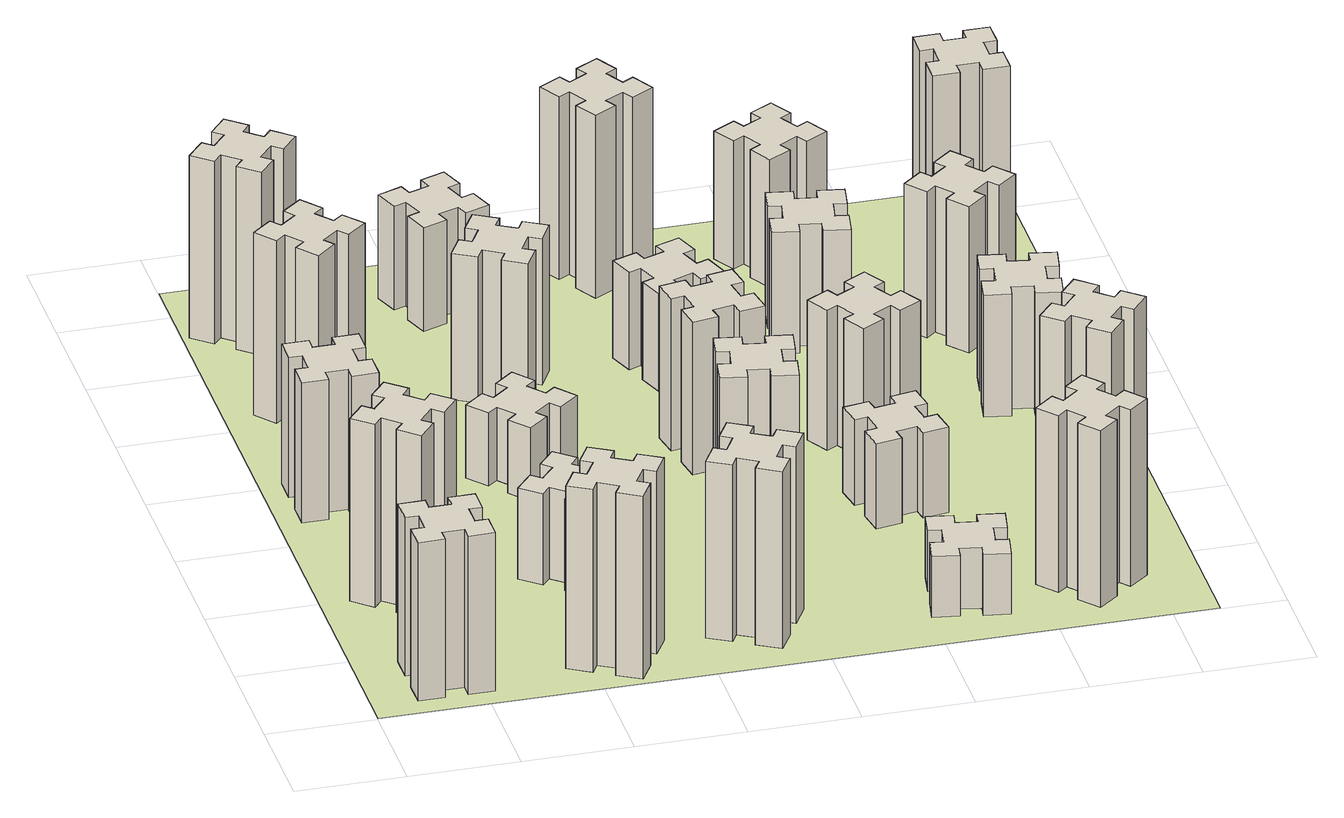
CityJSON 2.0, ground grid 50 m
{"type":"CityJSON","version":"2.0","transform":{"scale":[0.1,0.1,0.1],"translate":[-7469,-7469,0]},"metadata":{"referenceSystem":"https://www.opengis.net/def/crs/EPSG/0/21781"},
"CityObjects":{
"building1":{"type":"Building","attributes":{"class":"1000","function":"1000","usage":"1000","yearOfConstruction":2016,"roofType":"1000","measuredHeight":78,"storeysAboveGround":30,"storeysBelowGround":0},"geometry":[{"type":"Solid","lod":"1","boundaries":[[[[0,1,2,3,4,5,6,7,8,9,10,11,12,13,14,15,16,17,18,19]],[[17,16,20,21]],[[16,15,22,20]],[[15,14,23,22]],[[14,13,24,23]],[[13,12,25,24]],[[12,11,26,25]],[[11,10,27,26]],[[10,9,28,27]],[[9,8,29,28]],[[8,7,30,29]],[[7,6,31,30]],[[6,5,32,31]],[[5,4,33,32]],[[4,3,34,33]],[[3,2,35,34]],[[2,1,36,35]],[[1,0,37,36]],[[0,19,38,37]],[[19,18,39,38]],[[18,17,21,39]],[[24,25,26,27,28,29,30,31,32,33,34,35,36,37,38,39,21,20,22,23]]]]}]},
"building2":{"type":"Building","attributes":{"class":"1000","function":"1000","usage":"1000","yearOfConstruction":2016,"roofType":"1000","measuredHeight":90,"storeysAboveGround":30,"storeysBelowGround":0},"geometry":[{"type":"Solid","lod":"1","boundaries":[[[[40,41,42,43,44,45,46,47,48,49,50,51,52,53,54,55,56,57,58,59]],[[57,56,60,61]],[[56,55,62,60]],[[55,54,63,62]],[[54,53,64,63]],[[53,52,65,64]],[[52,51,66,65]],[[51,50,67,66]],[[50,49,68,67]],[[49,48,69,68]],[[48,47,70,69]],[[47,46,71,70]],[[46,45,72,71]],[[45,44,73,72]],[[44,43,74,73]],[[43,42,75,74]],[[42,41,76,75]],[[41,40,77,76]],[[40,59,78,77]],[[59,58,79,78]],[[58,57,61,79]],[[64,65,66,67,68,69,70,71,72,73,74,75,76,77,78,79,61,60,62,63]]]]}]},
"building3":{"type":"Building","attributes":{"class":"1000","function":"1000","usage":"1000","yearOfConstruction":2016,"roofType":"1000","measuredHeight":69,"storeysAboveGround":30,"storeysBelowGround":0},"geometry":[{"type":"Solid","lod":"1","boundaries":[[[[80,81,82,83,84,85,86,87,88,89,90,91,92,93,94,95,96,97,98,99]],[[97,96,100,101]],[[96,95,102,100]],[[95,94,103,102]],[[94,93,104,103]],[[93,92,105,104]],[[92,91,106,105]],[[91,90,107,106]],[[90,89,108,107]],[[89,88,109,108]],[[88,87,110,109]],[[87,86,111,110]],[[86,85,112,111]],[[85,84,113,112]],[[84,83,114,113]],[[83,82,115,114]],[[82,81,116,115]],[[81,80,117,116]],[[80,99,118,117]],[[99,98,119,118]],[[98,97,101,119]],[[104,105,106,107,108,109,110,111,112,113,114,115,116,117,118,119,101,100,102,103]]]]}]},
"building4":{"type":"Building","attributes":{"class":"1000","function":"1000","usage":"1000","yearOfConstruction":2016,"roofType":"1000","measuredHeight":90,"storeysAboveGround":30,"storeysBelowGround":0},"geometry":[{"type":"Solid","lod":"1","boundaries":[[[[120,121,122,123,124,125,126,127,128,129,130,131,132,133,134,135,136,137,138,139]],[[137,136,140,141]],[[136,135,142,140]],[[135,134,143,142]],[[134,133,144,143]],[[133,132,145,144]],[[132,131,146,145]],[[131,130,147,146]],[[130,129,148,147]],[[129,128,149,148]],[[128,127,150,149]],[[127,126,151,150]],[[126,125,152,151]],[[125,124,153,152]],[[124,123,154,153]],[[123,122,155,154]],[[122,121,156,155]],[[121,120,157,156]],[[120,139,158,157]],[[139,138,159,158]],[[138,137,141,159]],[[144,145,146,147,148,149,150,151,152,153,154,155,156,157,158,159,141,140,142,143]]]]}]},
"building5":{"type":"Building","attributes":{"class":"1000","function":"1000","usage":"1000","yearOfConstruction":2016,"roofType":"1000","measuredHeight":90,"storeysAboveGround":30,"storeysBelowGround":0},"geometry":[{"type":"Solid","lod":"1","boundaries":[[[[160,161,162,163,164,165,166,167,168,169,170,171,172,173,174,175,176,177,178,179]],[[177,176,180,181]],[[176,175,182,180]],[[175,174,183,182]],[[174,173,184,183]],[[173,172,185,184]],[[172,171,186,185]],[[171,170,187,186]],[[170,169,188,187]],[[169,168,189,188]],[[168,167,190,189]],[[167,166,191,190]],[[166,165,192,191]],[[165,164,193,192]],[[164,163,194,193]],[[163,162,195,194]],[[162,161,196,195]],[[161,160,197,196]],[[160,179,198,197]],[[179,178,199,198]],[[178,177,181,199]],[[184,185,186,187,188,189,190,191,192,193,194,195,196,197,198,199,181,180,182,183]]]]}]},
"building6":{"type":"Building","attributes":{"class":"1000","function":"1000","usage":"1000","yearOfConstruction":2016,"roofType":"1000","measuredHeight":90,"storeysAboveGround":30,"storeysBelowGround":0},"geometry":[{"type":"Solid","lod":"1","boundaries":[[[[200,201,202,203,204,205,206,207,208,209,210,211,212,213,214,215,216,217,218,219]],[[217,216,220,221]],[[216,215,222,220]],[[215,214,223,222]],[[214,213,224,223]],[[213,212,225,224]],[[212,211,226,225]],[[211,210,227,226]],[[210,209,228,227]],[[209,208,229,228]],[[208,207,230,229]],[[207,206,231,230]],[[206,205,232,231]],[[205,204,233,232]],[[204,203,234,233]],[[203,202,235,234]],[[202,201,236,235]],[[201,200,237,236]],[[200,219,238,237]],[[219,218,239,238]],[[218,217,221,239]],[[224,225,226,227,228,229,230,231,232,233,234,235,236,237,238,239,221,220,222,223]]]]}]},
"building7":{"type":"Building","attributes":{"class":"1000","function":"1000","usage":"1000","yearOfConstruction":2016,"roofType":"1000","measuredHeight":45,"storeysAboveGround":30,"storeysBelowGround":0},"geometry":[{"type":"Solid","lod":"1","boundaries":[[[[240,241,242,243,244,245,246,247,248,249,250,251,252,253,254,255,256,257,258,259]],[[257,256,260,261]],[[256,255,262,260]],[[255,254,263,262]],[[254,253,264,263]],[[253,252,265,264]],[[252,251,266,265]],[[251,250,267,266]],[[250,249,268,267]],[[249,248,269,268]],[[248,247,270,269]],[[247,246,271,270]],[[246,245,272,271]],[[245,244,273,272]],[[244,243,274,273]],[[243,242,275,274]],[[242,241,276,275]],[[241,240,277,276]],[[240,259,278,277]],[[259,258,279,278]],[[258,257,261,279]],[[264,265,266,267,268,269,270,271,272,273,274,275,276,277,278,279,261,260,262,263]]]]}]},
"building8":{"type":"Building","attributes":{"class":"1000","function":"1000","usage":"1000","yearOfConstruction":2016,"roofType":"1000","measuredHeight":36,"storeysAboveGround":30,"storeysBelowGround":0},"geometry":[{"type":"Solid","lod":"1","boundaries":[[[[280,281,282,283,284,285,286,287,288,289,290,291,292,293,294,295,296,297,298,299]],[[297,296,300,301]],[[296,295,302,300]],[[295,294,303,302]],[[294,293,304,303]],[[293,292,305,304]],[[292,291,306,305]],[[291,290,307,306]],[[290,289,308,307]],[[289,288,309,308]],[[288,287,310,309]],[[287,286,311,310]],[[286,285,312,311]],[[285,284,313,312]],[[284,283,314,313]],[[283,282,315,314]],[[282,281,316,315]],[[281,280,317,316]],[[280,299,318,317]],[[299,298,319,318]],[[298,297,301,319]],[[304,305,306,307,308,309,310,311,312,313,314,315,316,317,318,319,301,300,302,303]]]]}]},
"building9":{"type":"Building","attributes":{"class":"1000","function":"1000","usage":"1000","yearOfConstruction":2016,"roofType":"1000","measuredHeight":87,"storeysAboveGround":30,"storeysBelowGround":0},"geometry":[{"type":"Solid","lod":"1","boundaries":[[[[320,321,322,323,324,325,326,327,328,329,330,331,332,333,334,335,336,337,338,339]],[[337,336,340,341]],[[336,335,342,340]],[[335,334,343,342]],[[334,333,344,343]],[[333,332,345,344]],[[332,331,346,345]],[[331,330,347,346]],[[330,329,348,347]],[[329,328,349,348]],[[328,327,350,349]],[[327,326,351,350]],[[326,325,352,351]],[[325,324,353,352]],[[324,323,354,353]],[[323,322,355,354]],[[322,321,356,355]],[[321,320,357,356]],[[320,339,358,357]],[[339,338,359,358]],[[338,337,341,359]],[[344,345,346,347,348,349,350,351,352,353,354,355,356,357,358,359,341,340,342,343]]]]}]},
"building10":{"type":"Building","attributes":{"class":"1000","function":"1000","usage":"1000","yearOfConstruction":2016,"roofType":"1000","measuredHeight":72,"storeysAboveGround":30,"storeysBelowGround":0},"geometry":[{"type":"Solid","lod":"1","boundaries":[[[[360,361,362,363,364,365,366,367,368,369,370,371,372,373,374,375,376,377,378,379]],[[377,376,380,381]],[[376,375,382,380]],[[375,374,383,382]],[[374,373,384,383]],[[373,372,385,384]],[[372,371,386,385]],[[371,370,387,386]],[[370,369,388,387]],[[369,368,389,388]],[[368,367,390,389]],[[367,366,391,390]],[[366,365,392,391]],[[365,364,393,392]],[[364,363,394,393]],[[363,362,395,394]],[[362,361,396,395]],[[361,360,397,396]],[[360,379,398,397]],[[379,378,399,398]],[[378,377,381,399]],[[384,385,386,387,388,389,390,391,392,393,394,395,396,397,398,399,381,380,382,383]]]]}]},
"building11":{"type":"Building","attributes":{"class":"1000","function":"1000","usage":"1000","yearOfConstruction":2016,"roofType":"1000","measuredHeight":51,"storeysAboveGround":30,"storeysBelowGround":0},"geometry":[{"type":"Solid","lod":"1","boundaries":[[[[400,401,402,403,404,405,406,407,408,409,410,411,412,413,414,415,416,417,418,419]],[[417,416,420,421]],[[416,415,422,420]],[[415,414,423,422]],[[414,413,424,423]],[[413,412,425,424]],[[412,411,426,425]],[[411,410,427,426]],[[410,409,428,427]],[[409,408,429,428]],[[408,407,430,429]],[[407,406,431,430]],[[406,405,432,431]],[[405,404,433,432]],[[404,403,434,433]],[[403,402,435,434]],[[402,401,436,435]],[[401,400,437,436]],[[400,419,438,437]],[[419,418,439,438]],[[418,417,421,439]],[[424,425,426,427,428,429,430,431,432,433,434,435,436,437,438,439,421,420,422,423]]]]}]},
"building12":{"type":"Building","attributes":{"class":"1000","function":"1000","usage":"1000","yearOfConstruction":2016,"roofType":"1000","measuredHeight":87,"storeysAboveGround":30,"storeysBelowGround":0},"geometry":[{"type":"Solid","lod":"1","boundaries":[[[[440,441,442,443,444,445,446,447,448,449,450,451,452,453,454,455,456,457,458,459]],[[457,456,460,461]],[[456,455,462,460]],[[455,454,463,462]],[[454,453,464,463]],[[453,452,465,464]],[[452,451,466,465]],[[451,450,467,466]],[[450,449,468,467]],[[449,448,469,468]],[[448,447,470,469]],[[447,446,471,470]],[[446,445,472,471]],[[445,444,473,472]],[[444,443,474,473]],[[443,442,475,474]],[[442,441,476,475]],[[441,440,477,476]],[[440,459,478,477]],[[459,458,479,478]],[[458,457,461,479]],[[464,465,466,467,468,469,470,471,472,473,474,475,476,477,478,479,461,460,462,463]]]]}]},
"building13":{"type":"Building","attributes":{"class":"1000","function":"1000","usage":"1000","yearOfConstruction":2016,"roofType":"1000","measuredHeight":75,"storeysAboveGround":30,"storeysBelowGround":0},"geometry":[{"type":"Solid","lod":"1","boundaries":[[[[480,481,482,483,484,485,486,487,488,489,490,491,492,493,494,495,496,497,498,499]],[[497,496,500,501]],[[496,495,502,500]],[[495,494,503,502]],[[494,493,504,503]],[[493,492,505,504]],[[492,491,506,505]],[[491,490,507,506]],[[490,489,508,507]],[[489,488,509,508]],[[488,487,510,509]],[[487,486,511,510]],[[486,485,512,511]],[[485,484,513,512]],[[484,483,514,513]],[[483,482,515,514]],[[482,481,516,515]],[[481,480,517,516]],[[480,499,518,517]],[[499,498,519,518]],[[498,497,501,519]],[[504,505,506,507,508,509,510,511,512,513,514,515,516,517,518,519,501,500,502,503]]]]}]},
"building14":{"type":"Building","attributes":{"class":"1000","function":"1000","usage":"1000","yearOfConstruction":2016,"roofType":"1000","measuredHeight":48,"storeysAboveGround":30,"storeysBelowGround":0},"geometry":[{"type":"Solid","lod":"1","boundaries":[[[[520,521,522,523,524,525,526,527,528,529,530,531,532,533,534,535,536,537,538,539]],[[537,536,540,541]],[[536,535,542,540]],[[535,534,543,542]],[[534,533,544,543]],[[533,532,545,544]],[[532,531,546,545]],[[531,530,547,546]],[[530,529,548,547]],[[529,528,549,548]],[[528,527,550,549]],[[527,526,551,550]],[[526,525,552,551]],[[525,524,553,552]],[[524,523,554,553]],[[523,522,555,554]],[[522,521,556,555]],[[521,520,557,556]],[[520,539,558,557]],[[539,538,559,558]],[[538,537,541,559]],[[544,545,546,547,548,549,550,551,552,553,554,555,556,557,558,559,541,540,542,543]]]]}]},
"building15":{"type":"Building","attributes":{"class":"1000","function":"1000","usage":"1000","yearOfConstruction":2016,"roofType":"1000","measuredHeight":30,"storeysAboveGround":30,"storeysBelowGround":0},"geometry":[{"type":"Solid","lod":"1","boundaries":[[[[560,561,562,563,564,565,566,567,568,569,570,571,572,573,574,575,576,577,578,579]],[[577,576,580,581]],[[576,575,582,580]],[[575,574,583,582]],[[574,573,584,583]],[[573,572,585,584]],[[572,571,586,585]],[[571,570,587,586]],[[570,569,588,587]],[[569,568,589,588]],[[568,567,590,589]],[[567,566,591,590]],[[566,565,592,591]],[[565,564,593,592]],[[564,563,594,593]],[[563,562,595,594]],[[562,561,596,595]],[[561,560,597,596]],[[560,579,598,597]],[[579,578,599,598]],[[578,577,581,599]],[[584,585,586,587,588,589,590,591,592,593,594,595,596,597,598,599,581,580,582,583]]]]}]},
"building16":{"type":"Building","attributes":{"class":"1000","function":"1000","usage":"1000","yearOfConstruction":2016,"roofType":"1000","measuredHeight":90,"storeysAboveGround":30,"storeysBelowGround":0},"geometry":[{"type":"Solid","lod":"1","boundaries":[[[[600,601,602,603,604,605,606,607,608,609,610,611,612,613,614,615,616,617,618,619]],[[617,616,620,621]],[[616,615,622,620]],[[615,614,623,622]],[[614,613,624,623]],[[613,612,625,624]],[[612,611,626,625]],[[611,610,627,626]],[[610,609,628,627]],[[609,608,629,628]],[[608,607,630,629]],[[607,606,631,630]],[[606,605,632,631]],[[605,604,633,632]],[[604,603,634,633]],[[603,602,635,634]],[[602,601,636,635]],[[601,600,637,636]],[[600,619,638,637]],[[619,618,639,638]],[[618,617,621,639]],[[624,625,626,627,628,629,630,631,632,633,634,635,636,637,638,639,621,620,622,623]]]]}]},
"building17":{"type":"Building","attributes":{"class":"1000","function":"1000","usage":"1000","yearOfConstruction":2016,"roofType":"1000","measuredHeight":42,"storeysAboveGround":30,"storeysBelowGround":0},"geometry":[{"type":"Solid","lod":"1","boundaries":[[[[640,641,642,643,644,645,646,647,648,649,650,651,652,653,654,655,656,657,658,659]],[[657,656,660,661]],[[656,655,662,660]],[[655,654,663,662]],[[654,653,664,663]],[[653,652,665,664]],[[652,651,666,665]],[[651,650,667,666]],[[650,649,668,667]],[[649,648,669,668]],[[648,647,670,669]],[[647,646,671,670]],[[646,645,672,671]],[[645,644,673,672]],[[644,643,674,673]],[[643,642,675,674]],[[642,641,676,675]],[[641,640,677,676]],[[640,659,678,677]],[[659,658,679,678]],[[658,657,661,679]],[[664,665,666,667,668,669,670,671,672,673,674,675,676,677,678,679,661,660,662,663]]]]}]},
"building18":{"type":"Building","attributes":{"class":"1000","function":"1000","usage":"1000","yearOfConstruction":2016,"roofType":"1000","measuredHeight":69,"storeysAboveGround":30,"storeysBelowGround":0},"geometry":[{"type":"Solid","lod":"1","boundaries":[[[[680,681,682,683,684,685,686,687,688,689,690,691,692,693,694,695,696,697,698,699]],[[697,696,700,701]],[[696,695,702,700]],[[695,694,703,702]],[[694,693,704,703]],[[693,692,705,704]],[[692,691,706,705]],[[691,690,707,706]],[[690,689,708,707]],[[689,688,709,708]],[[688,687,710,709]],[[687,686,711,710]],[[686,685,712,711]],[[685,684,713,712]],[[684,683,714,713]],[[683,682,715,714]],[[682,681,716,715]],[[681,680,717,716]],[[680,699,718,717]],[[699,698,719,718]],[[698,697,701,719]],[[704,705,706,707,708,709,710,711,712,713,714,715,716,717,718,719,701,700,702,703]]]]}]},
"building19":{"type":"Building","attributes":{"class":"1000","function":"1000","usage":"1000","yearOfConstruction":2016,"roofType":"1000","measuredHeight":87,"storeysAboveGround":30,"storeysBelowGround":0},"geometry":[{"type":"Solid","lod":"1","boundaries":[[[[720,721,722,723,724,725,726,727,728,729,730,731,732,733,734,735,736,737,738,739]],[[737,736,740,741]],[[736,735,742,740]],[[735,734,743,742]],[[734,733,744,743]],[[733,732,745,744]],[[732,731,746,745]],[[731,730,747,746]],[[730,729,748,747]],[[729,728,749,748]],[[728,727,750,749]],[[727,726,751,750]],[[726,725,752,751]],[[725,724,753,752]],[[724,723,754,753]],[[723,722,755,754]],[[722,721,756,755]],[[721,720,757,756]],[[720,739,758,757]],[[739,738,759,758]],[[738,737,741,759]],[[744,745,746,747,748,749,750,751,752,753,754,755,756,757,758,759,741,740,742,743]]]]}]},
"building20":{"type":"Building","attributes":{"class":"1000","function":"1000","usage":"1000","yearOfConstruction":2016,"roofType":"1000","measuredHeight":60,"storeysAboveGround":30,"storeysBelowGround":0},"geometry":[{"type":"Solid","lod":"1","boundaries":[[[[760,761,762,763,764,765,766,767,768,769,770,771,772,773,774,775,776,777,778,779]],[[777,776,780,781]],[[776,775,782,780]],[[775,774,783,782]],[[774,773,784,783]],[[773,772,785,784]],[[772,771,786,785]],[[771,770,787,786]],[[770,769,788,787]],[[769,768,789,788]],[[768,767,790,789]],[[767,766,791,790]],[[766,765,792,791]],[[765,764,793,792]],[[764,763,794,793]],[[763,762,795,794]],[[762,761,796,795]],[[761,760,797,796]],[[760,779,798,797]],[[779,778,799,798]],[[778,777,781,799]],[[784,785,786,787,788,789,790,791,792,793,794,795,796,797,798,799,781,780,782,783]]]]}]},
"building21":{"type":"Building","attributes":{"class":"1000","function":"1000","usage":"1000","yearOfConstruction":2016,"roofType":"1000","measuredHeight":63,"storeysAboveGround":30,"storeysBelowGround":0},"geometry":[{"type":"Solid","lod":"1","boundaries":[[[[800,801,802,803,804,805,806,807,808,809,810,811,812,813,814,815,816,817,818,819]],[[817,816,820,821]],[[816,815,822,820]],[[815,814,823,822]],[[814,813,824,823]],[[813,812,825,824]],[[812,811,826,825]],[[811,810,827,826]],[[810,809,828,827]],[[809,808,829,828]],[[808,807,830,829]],[[807,806,831,830]],[[806,805,832,831]],[[805,804,833,832]],[[804,803,834,833]],[[803,802,835,834]],[[802,801,836,835]],[[801,800,837,836]],[[800,819,838,837]],[[819,818,839,838]],[[818,817,821,839]],[[824,825,826,827,828,829,830,831,832,833,834,835,836,837,838,839,821,820,822,823]]]]}]},
"building22":{"type":"Building","attributes":{"class":"1000","function":"1000","usage":"1000","yearOfConstruction":2016,"roofType":"1000","measuredHeight":90,"storeysAboveGround":30,"storeysBelowGround":0},"geometry":[{"type":"Solid","lod":"1","boundaries":[[[[840,841,842,843,844,845,846,847,848,849,850,851,852,853,854,855,856,857,858,859]],[[857,856,860,861]],[[856,855,862,860]],[[855,854,863,862]],[[854,853,864,863]],[[853,852,865,864]],[[852,851,866,865]],[[851,850,867,866]],[[850,849,868,867]],[[849,848,869,868]],[[848,847,870,869]],[[847,846,871,870]],[[846,845,872,871]],[[845,844,873,872]],[[844,843,874,873]],[[843,842,875,874]],[[842,841,876,875]],[[841,840,877,876]],[[840,859,878,877]],[[859,858,879,878]],[[858,857,861,879]],[[864,865,866,867,868,869,870,871,872,873,874,875,876,877,878,879,861,860,862,863]]]]}]},
"building23":{"type":"Building","attributes":{"class":"1000","function":"1000","usage":"1000","yearOfConstruction":2016,"roofType":"1000","measuredHeight":60,"storeysAboveGround":30,"storeysBelowGround":0},"geometry":[{"type":"Solid","lod":"1","boundaries":[[[[880,881,882,883,884,885,886,887,888,889,890,891,892,893,894,895,896,897,898,899]],[[897,896,900,901]],[[896,895,902,900]],[[895,894,903,902]],[[894,893,904,903]],[[893,892,905,904]],[[892,891,906,905]],[[891,890,907,906]],[[890,889,908,907]],[[889,888,909,908]],[[888,887,910,909]],[[887,886,911,910]],[[886,885,912,911]],[[885,884,913,912]],[[884,883,914,913]],[[883,882,915,914]],[[882,881,916,915]],[[881,880,917,916]],[[880,899,918,917]],[[899,898,919,918]],[[898,897,901,919]],[[904,905,906,907,908,909,910,911,912,913,914,915,916,917,918,919,901,900,902,903]]]]}]},
"building24":{"type":"Building","attributes":{"class":"1000","function":"1000","usage":"1000","yearOfConstruction":2016,"roofType":"1000","measuredHeight":72,"storeysAboveGround":30,"storeysBelowGround":0},"geometry":[{"type":"Solid","lod":"1","boundaries":[[[[920,921,922,923,924,925,926,927,928,929,930,931,932,933,934,935,936,937,938,939]],[[937,936,940,941]],[[936,935,942,940]],[[935,934,943,942]],[[934,933,944,943]],[[933,932,945,944]],[[932,931,946,945]],[[931,930,947,946]],[[930,929,948,947]],[[929,928,949,948]],[[928,927,950,949]],[[927,926,951,950]],[[926,925,952,951]],[[925,924,953,952]],[[924,923,954,953]],[[923,922,955,954]],[[922,921,956,955]],[[921,920,957,956]],[[920,939,958,957]],[[939,938,959,958]],[[938,937,941,959]],[[944,945,946,947,948,949,950,951,952,953,954,955,956,957,958,959,941,940,942,943]]]]}]},
"building25":{"type":"Building","attributes":{"class":"1000","function":"1000","usage":"1000","yearOfConstruction":2016,"roofType":"1000","measuredHeight":90,"storeysAboveGround":30,"storeysBelowGround":0},"geometry":[{"type":"Solid","lod":"1","boundaries":[[[[960,961,962,963,964,965,966,967,968,969,970,971,972,973,974,975,976,977,978,979]],[[977,976,980,981]],[[976,975,982,980]],[[975,974,983,982]],[[974,973,984,983]],[[973,972,985,984]],[[972,971,986,985]],[[971,970,987,986]],[[970,969,988,987]],[[969,968,989,988]],[[968,967,990,989]],[[967,966,991,990]],[[966,965,992,991]],[[965,964,993,992]],[[964,963,994,993]],[[963,962,995,994]],[[962,961,996,995]],[[961,960,997,996]],[[960,979,998,997]],[[979,978,999,998]],[[978,977,981,999]],[[984,985,986,987,988,989,990,991,992,993,994,995,996,997,998,999,981,980,982,983]]]]}]},
"landuse1":{"type":"LandUse","attributes":{"name":"plot1","function":"1010"},"geometry":[{"type":"MultiSurface","lod":"1","boundaries":[[[1000,1001,1002,1003]]]}]}
},
"vertices":[
[265,325,0],[265,225,0],[205,225,0],[205,105,0],[325,105,0],[325,165,0],[425,165,0],[425,105,0],[545,105,0],[545,225,0],[485,225,0],[485,325,0],[545,325,0],[545,445,0],[425,445,0],[425,385,0],[325,385,0],[325,445,0],[205,445,0],[205,325,0],[325,385,780],[325,445,780],[425,385,780],[425,445,780],[545,445,780],[545,325,780],[485,325,780],[485,225,780],[545,225,780],[545,105,780],[425,105,780],[425,165,780],[325,165,780],[325,105,780],[205,105,780],[205,225,780],[265,225,780],[265,325,780],[205,325,780],[205,445,780],
[484,1067,0],[408,1132,0],[446,1178,0],[354,1255,0],[277,1163,0],[323,1124,0],[259,1048,0],[213,1086,0],[136,994,0],[228,917,0],[266,963,0],[343,899,0],[304,853,0],[396,776,0],[473,868,0],[427,906,0],[492,983,0],[538,944,0],[615,1036,0],[523,1113,0],[492,983,900],[538,944,900],[427,906,900],[473,868,900],[396,776,900],[304,853,900],[343,899,900],[266,963,900],[228,917,900],[136,994,900],[213,1086,900],[259,1048,900],[323,1124,900],[277,1163,900],[354,1255,900],[446,1178,900],[408,1132,900],[484,1067,900],[523,1113,900],[615,1036,900],
[325,1965,0],[225,1965,0],[225,2025,0],[105,2025,0],[105,1905,0],[165,1905,0],[165,1805,0],[105,1805,0],[105,1685,0],[225,1685,0],[225,1745,0],[325,1745,0],[325,1685,0],[445,1685,0],[445,1805,0],[385,1805,0],[385,1905,0],[445,1905,0],[445,2025,0],[325,2025,0],[385,1905,690],[445,1905,690],[385,1805,690],[445,1805,690],[445,1685,690],[325,1685,690],[325,1745,690],[225,1745,690],[225,1685,690],[105,1685,690],[105,1805,690],[165,1805,690],[165,1905,690],[105,1905,690],[105,2025,690],[225,2025,690],[225,1965,690],[325,1965,690],[325,2025,690],[445,2025,690],
[492,2628,0],[427,2704,0],[473,2743,0],[396,2835,0],[304,2758,0],[343,2712,0],[266,2647,0],[228,2693,0],[136,2616,0],[213,2524,0],[259,2563,0],[323,2486,0],[277,2448,0],[354,2356,0],[446,2433,0],[408,2479,0],[484,2543,0],[523,2497,0],[615,2574,0],[538,2666,0],[484,2543,900],[523,2497,900],[408,2479,900],[446,2433,900],[354,2356,900],[277,2448,900],[323,2486,900],[259,2563,900],[213,2524,900],[136,2616,900],[228,2693,900],[266,2647,900],[343,2712,900],[304,2758,900],[396,2835,900],[473,2743,900],[427,2704,900],[492,2628,900],[538,2666,900],[615,2574,900],
[1214,346,0],[1127,396,0],[1157,448,0],[1053,508,0],[993,404,0],[1045,374,0],[995,287,0],[943,317,0],[883,213,0],[987,153,0],[1017,205,0],[1104,155,0],[1074,103,0],[1178,43,0],[1238,147,0],[1186,177,0],[1236,264,0],[1288,234,0],[1348,338,0],[1244,398,0],[1236,264,900],[1288,234,900],[1186,177,900],[1238,147,900],[1178,43,900],[1074,103,900],[1104,155,900],[1017,205,900],[987,153,900],[883,213,900],[943,317,900],[995,287,900],[1045,374,900],[993,404,900],[1053,508,900],[1157,448,900],[1127,396,900],[1214,346,900],[1244,398,900],[1348,338,900],
[384,3387,0],[308,3452,0],[346,3498,0],[254,3575,0],[177,3483,0],[223,3444,0],[159,3368,0],[113,3406,0],[36,3314,0],[128,3237,0],[166,3283,0],[243,3219,0],[204,3173,0],[296,3096,0],[373,3188,0],[327,3226,0],[392,3303,0],[438,3264,0],[515,3356,0],[423,3433,0],[392,3303,900],[438,3264,900],[327,3226,900],[373,3188,900],[296,3096,900],[204,3173,900],[243,3219,900],[166,3283,900],[128,3237,900],[36,3314,900],[113,3406,900],[159,3368,900],[223,3444,900],[177,3483,900],[254,3575,900],[346,3498,900],[308,3452,900],[384,3387,900],[423,3433,900],[515,3356,900],
[1167,906,0],[1232,983,0],[1278,944,0],[1355,1036,0],[1263,1113,0],[1224,1067,0],[1148,1132,0],[1186,1178,0],[1094,1255,0],[1017,1163,0],[1063,1124,0],[999,1048,0],[953,1086,0],[876,994,0],[968,917,0],[1006,963,0],[1083,899,0],[1044,853,0],[1136,776,0],[1213,868,0],[1083,899,450],[1044,853,450],[1006,963,450],[968,917,450],[876,994,450],[953,1086,450],[999,1048,450],[1063,1124,450],[1017,1163,450],[1094,1255,450],[1186,1178,450],[1148,1132,450],[1224,1067,450],[1263,1113,450],[1355,1036,450],[1278,944,450],[1232,983,450],[1167,906,450],[1213,868,450],[1136,776,450],
[1083,1972,0],[1006,1907,0],[968,1953,0],[876,1876,0],[953,1784,0],[999,1823,0],[1063,1746,0],[1017,1708,0],[1094,1616,0],[1186,1693,0],[1148,1739,0],[1224,1803,0],[1263,1757,0],[1355,1834,0],[1278,1926,0],[1232,1888,0],[1167,1964,0],[1213,2003,0],[1136,2095,0],[1044,2018,0],[1167,1964,360],[1213,2003,360],[1232,1888,360],[1278,1926,360],[1355,1834,360],[1263,1757,360],[1224,1803,360],[1148,1739,360],[1186,1693,360],[1094,1616,360],[1017,1708,360],[1063,1746,360],[999,1823,360],[953,1784,360],[876,1876,360],[968,1953,360],[1006,1907,360],[1083,1972,360],[1044,2018,360],[1136,2095,360],
[1657,305,0],[1744,255,0],[1714,203,0],[1818,143,0],[1878,247,0],[1826,277,0],[1876,364,0],[1928,334,0],[1988,438,0],[1884,498,0],[1854,446,0],[1767,496,0],[1797,548,0],[1693,608,0],[1633,504,0],[1685,474,0],[1635,387,0],[1583,417,0],[1523,313,0],[1627,253,0],[1635,387,870],[1583,417,870],[1685,474,870],[1633,504,870],[1693,608,870],[1797,548,870],[1767,496,870],[1854,446,870],[1884,498,870],[1988,438,870],[1928,334,870],[1876,364,870],[1826,277,870],[1878,247,870],[1818,143,870],[1714,203,870],[1744,255,870],[1657,305,870],[1627,253,870],[1523,313,870],
[1314,2666,0],[1227,2716,0],[1257,2768,0],[1153,2828,0],[1093,2724,0],[1145,2694,0],[1095,2607,0],[1043,2637,0],[983,2533,0],[1087,2473,0],[1117,2525,0],[1204,2475,0],[1174,2423,0],[1278,2363,0],[1338,2467,0],[1286,2497,0],[1336,2584,0],[1388,2554,0],[1448,2658,0],[1344,2718,0],[1336,2584,720],[1388,2554,720],[1286,2497,720],[1338,2467,720],[1278,2363,720],[1174,2423,720],[1204,2475,720],[1117,2525,720],[1087,2473,720],[983,2533,720],[1043,2637,720],[1095,2607,720],[1145,2694,720],[1093,2724,720],[1153,2828,720],[1257,2768,720],[1227,2716,720],[1314,2666,720],[1344,2718,720],[1448,2658,720],
[1125,3456,0],[1031,3422,0],[1010,3478,0],[897,3437,0],[939,3324,0],[995,3345,0],[1029,3251,0],[973,3230,0],[1014,3117,0],[1127,3159,0],[1106,3215,0],[1200,3249,0],[1220,3193,0],[1333,3234,0],[1292,3347,0],[1236,3326,0],[1202,3420,0],[1258,3440,0],[1217,3553,0],[1104,3512,0],[1202,3420,510],[1258,3440,510],[1236,3326,510],[1292,3347,510],[1333,3234,510],[1220,3193,510],[1200,3249,510],[1106,3215,510],[1127,3159,510],[1014,3117,510],[973,3230,510],[1029,3251,510],[995,3345,510],[939,3324,510],[897,3437,510],[1010,3478,510],[1031,3422,510],[1125,3456,510],[1104,3512,510],[1217,3553,510],
[2055,1047,0],[2072,1145,0],[2131,1135,0],[2152,1253,0],[2034,1274,0],[2024,1215,0],[1925,1232,0],[1936,1291,0],[1817,1312,0],[1797,1194,0],[1856,1184,0],[1838,1085,0],[1779,1096,0],[1758,977,0],[1877,957,0],[1887,1016,0],[1985,998,0],[1975,939,0],[2093,918,0],[2114,1037,0],[1985,998,870],[1975,939,870],[1887,1016,870],[1877,957,870],[1758,977,870],[1779,1096,870],[1838,1085,870],[1856,1184,870],[1797,1194,870],[1817,1312,870],[1936,1291,870],[1925,1232,870],[2024,1215,870],[2034,1274,870],[2152,1253,870],[2131,1135,870],[2072,1145,870],[2055,1047,870],[2114,1037,870],[2093,918,870],
[2072,1825,0],[2055,1924,0],[2114,1934,0],[2093,2052,0],[1975,2031,0],[1985,1972,0],[1887,1955,0],[1877,2014,0],[1758,1993,0],[1779,1875,0],[1838,1885,0],[1856,1787,0],[1797,1777,0],[1817,1658,0],[1936,1679,0],[1925,1738,0],[2024,1756,0],[2034,1697,0],[2152,1717,0],[2131,1836,0],[2024,1756,750],[2034,1697,750],[1925,1738,750],[1936,1679,750],[1817,1658,750],[1797,1777,750],[1856,1787,750],[1838,1885,750],[1779,1875,750],[1758,1993,750],[1877,2014,750],[1887,1955,750],[1985,1972,750],[1975,2031,750],[2093,2052,750],[2114,1934,750],[2055,1924,750],[2072,1825,750],[2131,1836,750],[2152,1717,750],
[1946,2475,0],[2040,2509,0],[2060,2453,0],[2173,2494,0],[2132,2607,0],[2076,2586,0],[2042,2680,0],[2098,2700,0],[2057,2813,0],[1944,2772,0],[1965,2716,0],[1871,2682,0],[1850,2738,0],[1737,2697,0],[1779,2584,0],[1835,2605,0],[1869,2511,0],[1813,2490,0],[1854,2377,0],[1967,2419,0],[1869,2511,480],[1813,2490,480],[1835,2605,480],[1779,2584,480],[1737,2697,480],[1850,2738,480],[1871,2682,480],[1965,2716,480],[1944,2772,480],[2057,2813,480],[2098,2700,480],[2042,2680,480],[2076,2586,480],[2132,2607,480],[2173,2494,480],[2060,2453,480],[2040,2509,480],[1946,2475,480],[1967,2419,480],[1854,2377,480],
[2596,444,0],[2578,345,0],[2519,356,0],[2498,237,0],[2617,217,0],[2627,276,0],[2725,258,0],[2715,199,0],[2833,178,0],[2854,297,0],[2795,307,0],[2812,405,0],[2871,395,0],[2892,513,0],[2774,534,0],[2764,475,0],[2665,492,0],[2676,551,0],[2557,572,0],[2537,454,0],[2665,492,300],[2676,551,300],[2764,475,300],[2774,534,300],[2892,513,300],[2871,395,300],[2812,405,300],[2795,307,300],[2854,297,300],[2833,178,300],[2715,199,300],[2725,258,300],[2627,276,300],[2617,217,300],[2498,237,300],[2519,356,300],[2578,345,300],[2596,444,300],[2537,454,300],[2557,572,300],
[1844,3556,0],[1757,3506,0],[1727,3558,0],[1623,3498,0],[1683,3394,0],[1735,3424,0],[1785,3337,0],[1733,3307,0],[1793,3203,0],[1897,3263,0],[1867,3315,0],[1954,3365,0],[1984,3313,0],[2088,3373,0],[2028,3477,0],[1976,3447,0],[1926,3534,0],[1978,3564,0],[1918,3668,0],[1814,3608,0],[1926,3534,900],[1978,3564,900],[1976,3447,900],[2028,3477,900],[2088,3373,900],[1984,3313,900],[1954,3365,900],[1867,3315,900],[1897,3263,900],[1793,3203,900],[1733,3307,900],[1785,3337,900],[1735,3424,900],[1683,3394,900],[1623,3498,900],[1727,3558,900],[1757,3506,900],[1844,3556,900],[1814,3608,900],[1918,3668,900],
[2625,1332,0],[2527,1315,0],[2517,1374,0],[2398,1353,0],[2419,1235,0],[2478,1245,0],[2496,1147,0],[2437,1137,0],[2457,1018,0],[2576,1039,0],[2565,1098,0],[2664,1116,0],[2674,1057,0],[2792,1077,0],[2771,1196,0],[2712,1185,0],[2695,1284,0],[2754,1294,0],[2733,1412,0],[2615,1391,0],[2695,1284,420],[2754,1294,420],[2712,1185,420],[2771,1196,420],[2792,1077,420],[2674,1057,420],[2664,1116,420],[2565,1098,420],[2576,1039,420],[2457,1018,420],[2437,1137,420],[2496,1147,420],[2478,1245,420],[2419,1235,420],[2398,1353,420],[2517,1374,420],[2527,1315,420],[2625,1332,420],[2615,1391,420],[2733,1412,420],
[2475,1744,0],[2525,1657,0],[2473,1627,0],[2533,1523,0],[2637,1583,0],[2607,1635,0],[2694,1685,0],[2724,1633,0],[2828,1693,0],[2768,1797,0],[2716,1767,0],[2666,1854,0],[2718,1884,0],[2658,1988,0],[2554,1928,0],[2584,1876,0],[2497,1826,0],[2467,1878,0],[2363,1818,0],[2423,1714,0],[2497,1826,690],[2467,1878,690],[2584,1876,690],[2554,1928,690],[2658,1988,690],[2718,1884,690],[2666,1854,690],[2716,1767,690],[2768,1797,690],[2828,1693,690],[2724,1633,690],[2694,1685,690],[2607,1635,690],[2637,1583,690],[2533,1523,690],[2473,1627,690],[2525,1657,690],[2475,1744,690],[2423,1714,690],[2363,1818,690],
[3268,259,0],[3344,323,0],[3383,277,0],[3475,354,0],[3398,446,0],[3352,408,0],[3287,484,0],[3333,523,0],[3256,615,0],[3164,538,0],[3203,492,0],[3126,427,0],[3088,473,0],[2996,396,0],[3073,304,0],[3119,343,0],[3183,266,0],[3137,228,0],[3214,136,0],[3306,213,0],[3183,266,870],[3137,228,870],[3119,343,870],[3073,304,870],[2996,396,870],[3088,473,870],[3126,427,870],[3203,492,870],[3164,538,870],[3256,615,870],[3333,523,870],[3287,484,870],[3352,408,870],[3398,446,870],[3475,354,870],[3383,277,870],[3344,323,870],[3268,259,870],[3306,213,870],[3214,136,870],
[2664,2795,0],[2565,2812,0],[2576,2871,0],[2457,2892,0],[2437,2774,0],[2496,2764,0],[2478,2665,0],[2419,2676,0],[2398,2557,0],[2517,2537,0],[2527,2596,0],[2625,2578,0],[2615,2519,0],[2733,2498,0],[2754,2617,0],[2695,2627,0],[2712,2725,0],[2771,2715,0],[2792,2833,0],[2674,2854,0],[2712,2725,600],[2771,2715,600],[2695,2627,600],[2754,2617,600],[2733,2498,600],[2615,2519,600],[2625,2578,600],[2527,2596,600],[2517,2537,600],[2398,2557,600],[2419,2676,600],[2478,2665,600],[2496,2764,600],[2437,2774,600],[2457,2892,600],[2576,2871,600],[2565,2812,600],[2664,2795,600],[2674,2854,600],[2792,2833,600],
[2716,3347,0],[2666,3434,0],[2718,3464,0],[2658,3568,0],[2554,3508,0],[2584,3456,0],[2497,3406,0],[2467,3458,0],[2363,3398,0],[2423,3294,0],[2475,3324,0],[2525,3237,0],[2473,3207,0],[2533,3103,0],[2637,3163,0],[2607,3215,0],[2694,3265,0],[2724,3213,0],[2828,3273,0],[2768,3377,0],[2694,3265,630],[2724,3213,630],[2607,3215,630],[2637,3163,630],[2533,3103,630],[2473,3207,630],[2525,3237,630],[2475,3324,630],[2423,3294,630],[2363,3398,630],[2467,3458,630],[2497,3406,630],[2584,3456,630],[2554,3508,630],[2658,3568,630],[2718,3464,630],[2666,3434,630],[2716,3347,630],[2768,3377,630],[2828,3273,630],
[3487,1006,0],[3552,1083,0],[3598,1044,0],[3675,1136,0],[3583,1213,0],[3544,1167,0],[3468,1232,0],[3506,1278,0],[3414,1355,0],[3337,1263,0],[3383,1224,0],[3319,1148,0],[3273,1186,0],[3196,1094,0],[3288,1017,0],[3326,1063,0],[3403,999,0],[3364,953,0],[3456,876,0],[3533,968,0],[3403,999,900],[3364,953,900],[3326,1063,900],[3288,1017,900],[3196,1094,900],[3273,1186,900],[3319,1148,900],[3383,1224,900],[3337,1263,900],[3414,1355,900],[3506,1278,900],[3468,1232,900],[3544,1167,900],[3583,1213,900],[3675,1136,900],[3598,1044,900],[3552,1083,900],[3487,1006,900],[3533,968,900],[3456,876,900],
[3267,1856,0],[3365,1838,0],[3355,1779,0],[3473,1758,0],[3494,1877,0],[3435,1887,0],[3452,1985,0],[3511,1975,0],[3532,2093,0],[3414,2114,0],[3404,2055,0],[3305,2072,0],[3316,2131,0],[3197,2152,0],[3177,2034,0],[3236,2024,0],[3218,1925,0],[3159,1936,0],[3138,1817,0],[3257,1797,0],[3218,1925,600],[3159,1936,600],[3236,2024,600],[3177,2034,600],[3197,2152,600],[3316,2131,600],[3305,2072,600],[3404,2055,600],[3414,2114,600],[3532,2093,600],[3511,1975,600],[3452,1985,600],[3435,1887,600],[3494,1877,600],[3473,1758,600],[3355,1779,600],[3365,1838,600],[3267,1856,600],[3257,1797,600],[3138,1817,600],
[3119,2563,0],[3183,2486,0],[3137,2448,0],[3214,2356,0],[3306,2433,0],[3268,2479,0],[3344,2543,0],[3383,2497,0],[3475,2574,0],[3398,2666,0],[3352,2628,0],[3287,2704,0],[3333,2743,0],[3256,2835,0],[3164,2758,0],[3203,2712,0],[3126,2647,0],[3088,2693,0],[2996,2616,0],[3073,2524,0],[3126,2647,720],[3088,2693,720],[3203,2712,720],[3164,2758,720],[3256,2835,720],[3333,2743,720],[3287,2704,720],[3352,2628,720],[3398,2666,720],[3475,2574,720],[3383,2497,720],[3344,2543,720],[3268,2479,720],[3306,2433,720],[3214,2356,720],[3137,2448,720],[3183,2486,720],[3119,2563,720],[3073,2524,720],[2996,2616,720],
[3385,3225,0],[3485,3225,0],[3485,3165,0],[3605,3165,0],[3605,3285,0],[3545,3285,0],[3545,3385,0],[3605,3385,0],[3605,3505,0],[3485,3505,0],[3485,3445,0],[3385,3445,0],[3385,3505,0],[3265,3505,0],[3265,3385,0],[3325,3385,0],[3325,3285,0],[3265,3285,0],[3265,3165,0],[3385,3165,0],[3325,3285,900],[3265,3285,900],[3325,3385,900],[3265,3385,900],[3265,3505,900],[3385,3505,900],[3385,3445,900],[3485,3445,900],[3485,3505,900],[3605,3505,900],[3605,3385,900],[3545,3385,900],[3545,3285,900],[3605,3285,900],[3605,3165,900],[3485,3165,900],[3485,3225,900],[3385,3225,900],[3385,3165,900],[3265,3165,900],
[5,3705,0],[3705,3705,0],[3705,5,0],[5,5,0]
]}
